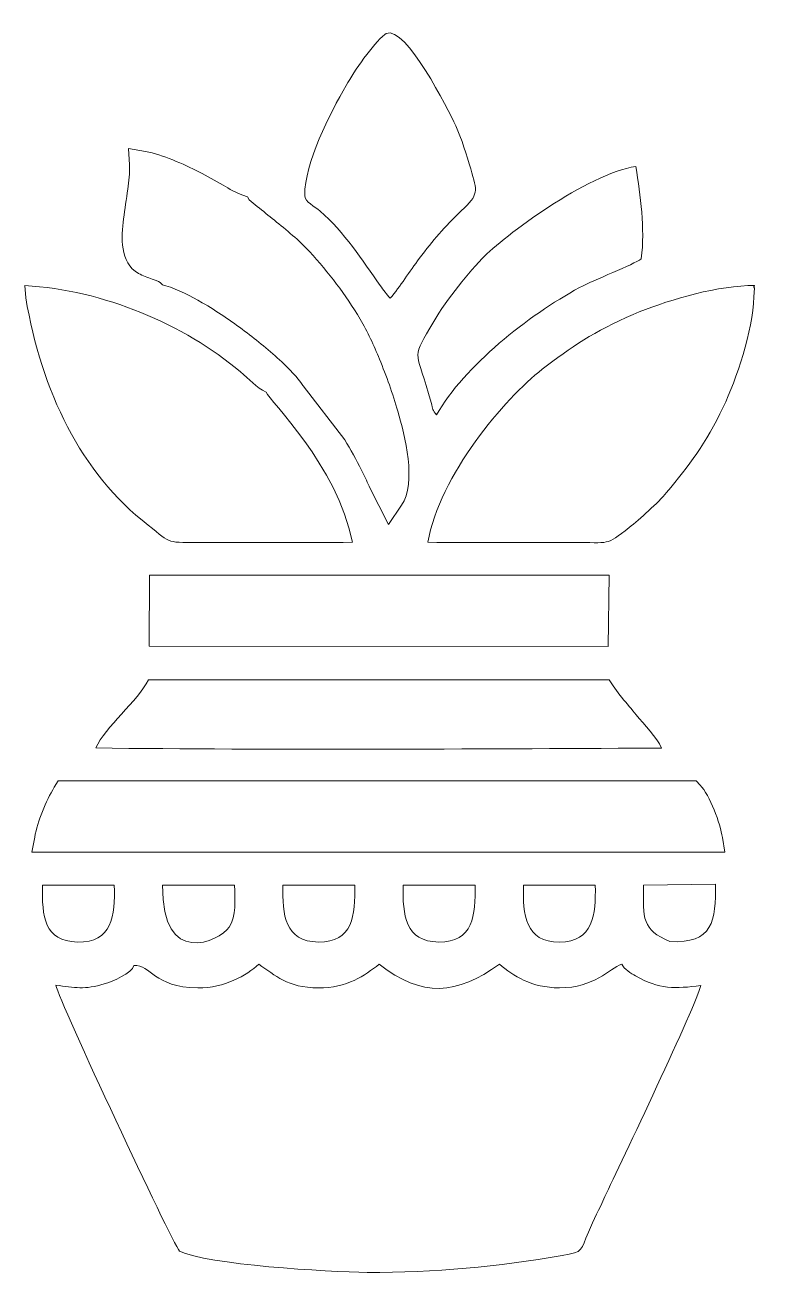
# Model space of a CAD drawing. Header units: millimetres. Extents: x -42 to 43, y -71 to 72.
import ezdxf

# ---------------------------------------------------------------- set-up
doc = ezdxf.new("R2010")
doc.units = ezdxf.units.MM
doc.header["$MEASUREMENT"] = 0
doc.layers.add('Layer 1', color=7, linetype='Continuous')

msp = doc.modelspace()

# ---------------------------------------------------------------- linework, layer by layer
at = {"layer": 'Layer 1', "color": 250, "lineweight": 20}
for points, knots in [([(7.5648, 60.5138), (6.712, 62.315), (1.84, 72.0868), (-0.4172, 71.1007), (-0.4172, 71.1007), (-0.5968, 70.9909), (-0.5968, 70.9909), (-1.9724, 69.9032), (-4.0914, 66.7495), (-5.0188, 65.1448), (-6.8835, 61.8798), (-9.837, 56.2075), (-9.7859, 52.4928), (-9.7748, 51.7288), (-8.6654, 51.2598), (-8.0275, 50.7061), (-5.2388, 48.2867), (-3.1993, 45.0901), (-1.11, 42.1401), (-0.7397, 41.6172), (-0.3888, 41.1713), (0.0339, 40.686), (1.163, 42.0313), (2.281, 43.7935), (3.3821, 45.2452), (5.0013, 47.3849), (6.2181, 48.8621), (8.2017, 50.7244), (10.2533, 52.6527), (10.0502, 52.8924), (9.2914, 55.5513), (8.8504, 57.1021), (8.2345, 59.04), (7.5648, 60.5138)], [0, 0, 0, 0, 0.09090909, 0.09090909, 0.09090909, 0.18181818, 0.18181818, 0.18181818, 0.27272727, 0.27272727, 0.27272727, 0.36363636, 0.36363636, 0.36363636, 0.45454545, 0.45454545, 0.45454545, 0.54545455, 0.54545455, 0.54545455, 0.63636364, 0.63636364, 0.63636364, 0.72727273, 0.72727273, 0.72727273, 0.81818182, 0.81818182, 0.81818182, 0.90909091, 0.90909091, 0.90909091, 1, 1, 1, 1]), ([(-16.1583, 51.9917), (-15.8848, 51.7375), (-15.5255, 51.4674), (-15.2444, 51.2415), (-14.5857, 50.7075), (-13.9233, 50.1794), (-13.267, 49.6454), (-11.9314, 48.5554), (-10.3834, 47.3189), (-9.2384, 46.0554), (-7.0231, 43.6101), (-5.1044, 41.1126), (-3.4217, 38.2997), (-2.5603, 36.8588), (-1.8357, 35.2423), (-1.1991, 33.7002), (-0.3888, 31.7425), (0.3247, 29.7275), (0.915, 27.699), (1.7167, 24.9362), (3.1048, 19.4922), (1.3402, 16.9101), (1.3402, 16.9101), (-0.1654, 14.702), (-0.1654, 14.702), (-0.1654, 14.702), (-2.3734, 19.0549), (-2.3734, 19.0549), (-2.3734, 19.0549), (-2.3942, 19.105), (-2.3942, 19.105), (-2.6556, 19.7319), (-2.9599, 20.3318), (-3.2642, 20.9404), (-3.8593, 22.1306), (-4.4959, 23.2949), (-5.1935, 24.434), (-5.1935, 24.434), (-9.9789, 30.6086), (-9.9789, 30.6086), (-9.9789, 30.6086), (-10.0228, 30.6794), (-10.0228, 30.6794), (-10.5751, 31.5933), (-11.6468, 32.6357), (-12.4326, 33.3751), (-13.7706, 34.6324), (-15.2188, 35.8164), (-16.6961, 36.9223), (-18.2479, 38.087), (-19.8782, 39.1977), (-21.5657, 40.1752), (-22.834, 40.9122), (-24.3371, 41.7053), (-25.7619, 42.1232), (-25.7619, 42.1232), (-26.1432, 42.2344), (-26.1432, 42.2344), (-26.1432, 42.2344), (-26.4167, 42.5017), (-26.4167, 42.5017), (-26.578, 42.634), (-27.0961, 42.8195), (-27.3099, 42.8955), (-27.8342, 43.0872), (-28.4124, 43.2692), (-28.8939, 43.5417), (-31.0702, 44.7785), (-30.8536, 47.7416), (-30.608, 49.8033), (-30.4713, 50.9434), (-30.2758, 52.0749), (-30.1207, 53.215), (-29.9984, 54.1058), (-29.8724, 55.1029), (-29.9311, 56.0034), (-29.9311, 56.0034), (-30.0547, 57.8951), (-30.0547, 57.8951), (-30.0547, 57.8951), (-28.0933, 57.548), (-28.0933, 57.548), (-26.11, 57.1998), (-23.7344, 56.0977), (-21.937, 55.2066), (-20.9913, 54.7399), (-20.0823, 54.1863), (-19.168, 53.662), (-18.4949, 53.2758), (-17.6566, 52.7812), (-16.9171, 52.5294), (-16.9171, 52.5294), (-16.3503, 52.3364), (-16.3503, 52.3364), (-16.3503, 52.3364), (-16.1583, 51.9917), (-16.1583, 51.9917)], [0, 0, 0, 0, 0.03125, 0.03125, 0.03125, 0.0625, 0.0625, 0.0625, 0.09375, 0.09375, 0.09375, 0.125, 0.125, 0.125, 0.15625, 0.15625, 0.15625, 0.1875, 0.1875, 0.1875, 0.21875, 0.21875, 0.21875, 0.25, 0.25, 0.25, 0.28125, 0.28125, 0.28125, 0.3125, 0.3125, 0.3125, 0.34375, 0.34375, 0.34375, 0.375, 0.375, 0.375, 0.40625, 0.40625, 0.40625, 0.4375, 0.4375, 0.4375, 0.46875, 0.46875, 0.46875, 0.5, 0.5, 0.5, 0.53125, 0.53125, 0.53125, 0.5625, 0.5625, 0.5625, 0.59375, 0.59375, 0.59375, 0.625, 0.625, 0.625, 0.65625, 0.65625, 0.65625, 0.6875, 0.6875, 0.6875, 0.71875, 0.71875, 0.71875, 0.75, 0.75, 0.75, 0.78125, 0.78125, 0.78125, 0.8125, 0.8125, 0.8125, 0.84375, 0.84375, 0.84375, 0.875, 0.875, 0.875, 0.90625, 0.90625, 0.90625, 0.9375, 0.9375, 0.9375, 0.96875, 0.96875, 0.96875, 1, 1, 1, 1]), ([(5.3509, 27.2787), (8.5778, 32.9375), (15.8718, 38.6931), (21.7873, 41.9094), (23.3968, 42.7829), (28.0036, 44.5489), (28.892, 45.2182), (29.3258, 48.7999), (28.7977, 52.3816), (28.2689, 55.8276), (22.7088, 55.0062), (13.0517, 47.8124), (10.6112, 45.2524), (8.5095, 43.0492), (6.3822, 40.3755), (4.5796, 37.2559), (2.4389, 33.5472), (3.1145, 34.7363), (4.7337, 28.7048), (4.9512, 27.8907), (4.868, 27.8921), (5.3509, 27.2787)], [0, 0, 0, 0, 0.14285714, 0.14285714, 0.14285714, 0.28571429, 0.28571429, 0.28571429, 0.42857143, 0.42857143, 0.42857143, 0.57142857, 0.57142857, 0.57142857, 0.71428571, 0.71428571, 0.71428571, 0.85714286, 0.85714286, 0.85714286, 1, 1, 1, 1]), ([(-41.8477, 40.7385), (-39.9964, 29.9952), (-35.5658, 20.6337), (-27.7648, 14.6032), (-24.9139, 12.3975), (-25.8866, 12.6369), (-21.1806, 12.6407), (-15.5694, 12.6469), (-9.9216, 12.5782), (-4.3152, 12.6542), (-6.0235, 21.4927), (-13.8856, 28.9562), (-14.2252, 29.8815), (-15.3566, 30.4632), (-16.1866, 31.3919), (-17.1737, 32.2302), (-23.655, 37.7288), (-32.9373, 41.6293), (-41.9382, 42.1487), (-41.9382, 42.1487), (-41.8477, 40.7385), (-41.8477, 40.7385)], [0, 0, 0, 0, 0.14285714, 0.14285714, 0.14285714, 0.28571429, 0.28571429, 0.28571429, 0.42857143, 0.42857143, 0.42857143, 0.57142857, 0.57142857, 0.57142857, 0.71428571, 0.71428571, 0.71428571, 0.85714286, 0.85714286, 0.85714286, 1, 1, 1, 1]), ([(41.8278, 40.8411), (41.8278, 40.8411), (41.917, 41.8593), (41.917, 41.8593), (41.5626, 42.2037), (42.539, 42.128), (41.1191, 42.1474), (36.9019, 41.9605), (31.4323, 40.3147), (27.9753, 38.8299), (23.4455, 36.8857), (20.8122, 35.0589), (17.5131, 32.5331), (13.2323, 29.2546), (5.6451, 20.2438), (4.3596, 12.6528), (9.8782, 12.582), (15.4331, 12.6445), (20.9552, 12.6407), (25.4104, 12.6393), (24.731, 12.1886), (27.5038, 14.3538), (28.6744, 15.2667), (30.8531, 17.2268), (31.8074, 18.3838), (34.3419, 21.4633), (36.3241, 23.9685), (38.3035, 28.1781), (39.8066, 31.3733), (41.7263, 36.8954), (41.8278, 40.8411)], [0, 0, 0, 0, 0.1, 0.1, 0.1, 0.2, 0.2, 0.2, 0.3, 0.3, 0.3, 0.4, 0.4, 0.4, 0.5, 0.5, 0.5, 0.6, 0.6, 0.6, 0.7, 0.7, 0.7, 0.8, 0.8, 0.8, 0.9, 0.9, 0.9, 1, 1, 1, 1]), ([(-27.6815, 0.7251), (-27.6815, 0.7251), (-27.6436, 8.8673), (-27.6436, 8.8673), (-27.6436, 8.8673), (25.1856, 8.8573), (25.1856, 8.8573), (25.1856, 8.8573), (25.0965, 0.6605), (25.0965, 0.6605), (25.0965, 0.6605), (-27.6815, 0.7251), (-27.6815, 0.7251)], [0, 0, 0, 0, 0.25, 0.25, 0.25, 0.5, 0.5, 0.5, 0.75, 0.75, 0.75, 1, 1, 1, 1]), ([(-33.8108, -10.9823), (-13.5665, -11.2354), (9.6741, -11.0911), (30.0894, -10.9971), (30.0894, -10.9971), (31.2282, -10.9874), (31.2282, -10.9874), (30.6735, -9.7727), (29.1997, -8.2685), (28.2979, -7.165), (27.3436, -5.9969), (25.8822, -4.3508), (25.2039, -3.136), (25.2039, -3.136), (-27.7354, -3.1519), (-27.7354, -3.1519), (-28.9647, -5.5703), (-32.7198, -8.6046), (-33.8108, -10.9823)], [0, 0, 0, 0, 0.16666667, 0.16666667, 0.16666667, 0.33333333, 0.33333333, 0.33333333, 0.5, 0.5, 0.5, 0.66666667, 0.66666667, 0.66666667, 0.83333333, 0.83333333, 0.83333333, 1, 1, 1, 1]), ([(-40.8153, -21.2248), (-40.4793, -19.3956), (-39.5543, -17.0836), (-38.5669, -15.4854), (-38.5669, -15.4854), (-38.1158, -14.7546), (-38.1158, -14.7546), (-38.1158, -14.7546), (35.1839, -14.7705), (35.1839, -14.7705), (35.1839, -14.7705), (35.6447, -15.2375), (35.6447, -15.2375), (36.7872, -16.3959), (37.965, -19.6754), (38.2216, -21.2652), (38.2216, -21.2652), (38.4955, -22.9676), (38.4955, -22.9676), (38.4955, -22.9676), (-41.1355, -22.959), (-41.1355, -22.959), (-41.1355, -22.959), (-40.8153, -21.2248), (-40.8153, -21.2248)], [0, 0, 0, 0, 0.125, 0.125, 0.125, 0.25, 0.25, 0.25, 0.375, 0.375, 0.375, 0.5, 0.5, 0.5, 0.625, 0.625, 0.625, 0.75, 0.75, 0.75, 0.875, 0.875, 0.875, 1, 1, 1, 1]), ([(-31.6736, -26.7434), (-31.6736, -26.7434), (-39.9305, -26.7569), (-39.9305, -26.7569), (-39.9771, -30.3262), (-39.7436, -33.1891), (-35.9129, -33.2748), (-31.9108, -33.3639), (-31.5724, -30.3065), (-31.6736, -26.7434)], [0, 0, 0, 0, 0.33333333, 0.33333333, 0.33333333, 0.66666667, 0.66666667, 0.66666667, 1, 1, 1, 1]), ([(-17.858, -26.7445), (-17.858, -26.7445), (-26.1149, -26.7493), (-26.1149, -26.7493), (-26.2554, -36.2551), (-19.6191, -33.2368), (-18.4766, -31.553), (-17.6297, -30.3092), (-17.8131, -28.42), (-17.858, -26.7445)], [0, 0, 0, 0, 0.33333333, 0.33333333, 0.33333333, 0.66666667, 0.66666667, 0.66666667, 1, 1, 1, 1]), ([(-4.0413, -26.7445), (-4.0413, -26.7445), (-12.2993, -26.7434), (-12.2993, -26.7434), (-12.3628, -30.1245), (-12.0879, -33.2357), (-8.2157, -33.2761), (-4.2489, -33.32), (-3.9609, -30.1918), (-4.0413, -26.7445)], [0, 0, 0, 0, 0.33333333, 0.33333333, 0.33333333, 0.66666667, 0.66666667, 0.66666667, 1, 1, 1, 1]), ([(9.7853, -26.7493), (9.7853, -26.7493), (1.5188, -26.7396), (1.5188, -26.7396), (1.45, -30.1846), (1.7595, -33.2368), (5.6317, -33.2748), (9.5639, -33.3152), (9.8648, -30.1697), (9.7853, -26.7493)], [0, 0, 0, 0, 0.33333333, 0.33333333, 0.33333333, 0.66666667, 0.66666667, 0.66666667, 1, 1, 1, 1]), ([(23.6033, -26.7507), (23.6033, -26.7507), (15.3464, -26.7396), (15.3464, -26.7396), (15.2732, -30.1711), (15.5627, -33.282), (19.4815, -33.2761), (23.3771, -33.2685), (23.6703, -30.1428), (23.6033, -26.7507)], [0, 0, 0, 0, 0.33333333, 0.33333333, 0.33333333, 0.66666667, 0.66666667, 0.66666667, 1, 1, 1, 1]), ([(32.1535, -33.216), (37.1205, -33.4996), (37.4773, -30.838), (37.4165, -26.6174), (37.4165, -26.6174), (29.162, -26.7445), (29.162, -26.7445), (29.0729, -30.6097), (28.9811, -31.8245), (32.1535, -33.216)], [0, 0, 0, 0, 0.33333333, 0.33333333, 0.33333333, 0.66666667, 0.66666667, 0.66666667, 1, 1, 1, 1]), ([(-29.4289, -35.9802), (-29.6026, -36.8575), (-31.8753, -37.7959), (-32.8175, -38.0857), (-35.0573, -38.7786), (-36.212, -38.5133), (-38.3959, -38.2311), (-37.9655, -40.1556), (-25.1547, -67.5264), (-24.1807, -68.7936), (-21.0891, -70.3372), (-7.0631, -71.1851), (-2.6176, -71.229), (5.1906, -71.305), (12.4089, -70.5351), (19.803, -69.301), (22.3313, -68.8793), (21.8864, -68.6886), (22.8186, -66.5918), (23.4676, -65.1339), (24.0334, -63.9889), (24.72, -62.5203), (26.4017, -58.9324), (35.2682, -40.4185), (35.7338, -38.2567), (32.8377, -38.6711), (30.9056, -38.7223), (28.243, -37.1718), (27.748, -36.8834), (26.9039, -36.3663), (26.6483, -35.8227), (25.1455, -36.3798), (23.5581, -38.5378), (19.4828, -38.5378), (16.2835, -38.5416), (14.1783, -37.1545), (12.6103, -35.8203), (7.6591, -39.3785), (3.7403, -39.6693), (-1.2319, -35.8237), (-2.8964, -37.1386), (-4.9162, -38.5561), (-8.2157, -38.5378), (-11.8496, -38.5219), (-13.0802, -37.1179), (-15.0734, -35.831), (-16.4895, -37.1082), (-18.9922, -38.5682), (-22.0641, -38.5378), (-27.2146, -38.4877), (-27.4042, -35.8569), (-29.4289, -35.9802)], [0, 0, 0, 0, 0.05882353, 0.05882353, 0.05882353, 0.11764706, 0.11764706, 0.11764706, 0.17647059, 0.17647059, 0.17647059, 0.23529412, 0.23529412, 0.23529412, 0.29411765, 0.29411765, 0.29411765, 0.35294118, 0.35294118, 0.35294118, 0.41176471, 0.41176471, 0.41176471, 0.47058824, 0.47058824, 0.47058824, 0.52941176, 0.52941176, 0.52941176, 0.58823529, 0.58823529, 0.58823529, 0.64705882, 0.64705882, 0.64705882, 0.70588235, 0.70588235, 0.70588235, 0.76470588, 0.76470588, 0.76470588, 0.82352941, 0.82352941, 0.82352941, 0.88235294, 0.88235294, 0.88235294, 0.94117647, 0.94117647, 0.94117647, 1, 1, 1, 1])]:
    msp.add_open_spline(points, degree=3, knots=knots, dxfattribs=at)

doc.saveas('drawing.dxf')
